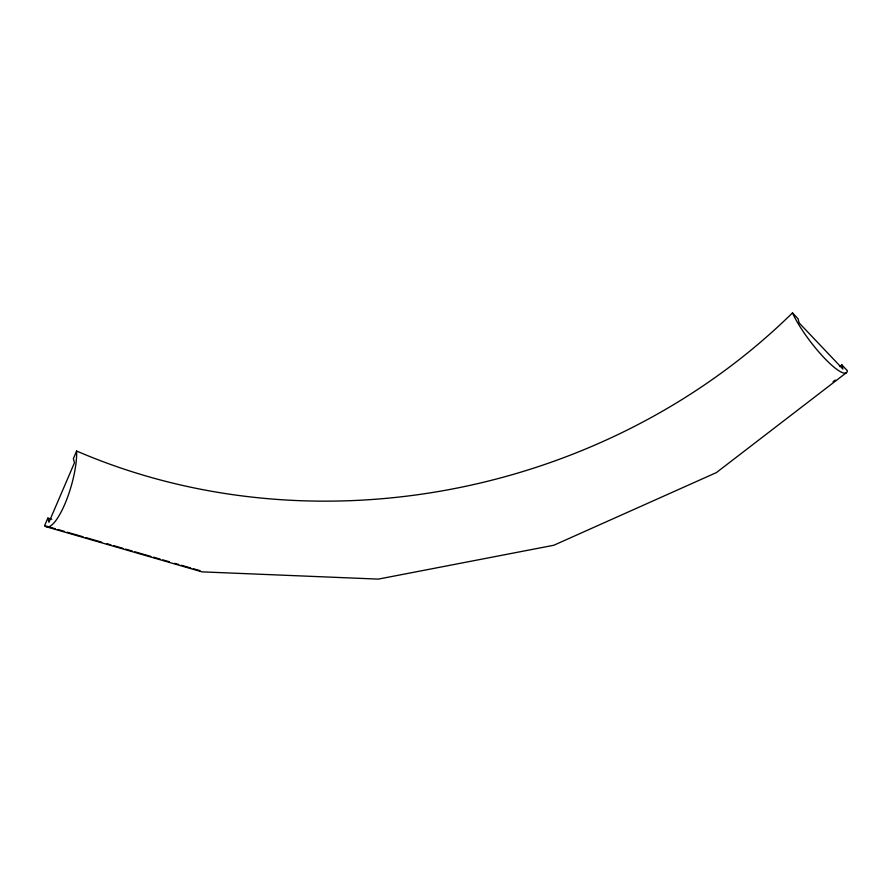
<?xml version="1.0" encoding="UTF-8"?>
<svg xmlns="http://www.w3.org/2000/svg" width="892" height="892" viewBox="0 0 892 892"><rect width="100%" height="100%" fill="white"/><g stroke="black" fill="none" stroke-linecap="round" stroke-linejoin="round"><path stroke-width="1.34" d="M55.226 528.722L44.6 525.644L47.845 518.085L51.836 519.233M839.64 366.567L841.836 364.873L842.929 369.076L799.143 322.949L798.05 318.756L792.486 312.891A599.19 524.574 -14.6 0 1 76.612 451.017L73.367 458.588L74.471 462.781L48.937 522.277L47.845 518.085M833.05 381.776L835.258 380.07M846.307 372.756L716.376 472.604L553.809 545.257L378.353 579.109L201.982 571.861L47.031 526.982M57.88 529.491L64.525 531.42M67.179 532.189L83.112 536.794M85.766 537.564L101.71 542.18M107.018 543.719L110.998 544.878M113.652 545.648L122.951 548.335M125.605 549.104L132.25 551.033M134.904 551.802L150.837 556.418M153.502 557.188L160.136 559.106M162.79 559.875L169.435 561.804M174.743 563.343L178.734 564.491M181.388 565.26L190.687 567.948M193.341 568.717L199.975 570.646M841.836 364.873L847.4 370.738A45.815 9.634 52.5 0 1 824.096 357.77A45.815 9.634 52.5 0 1 792.486 312.891M76.623 451.017A45.815 12.443 -73.8 0 1 64.77 504.292A45.815 12.443 -73.8 0 1 44.6 525.644"/></g></svg>
